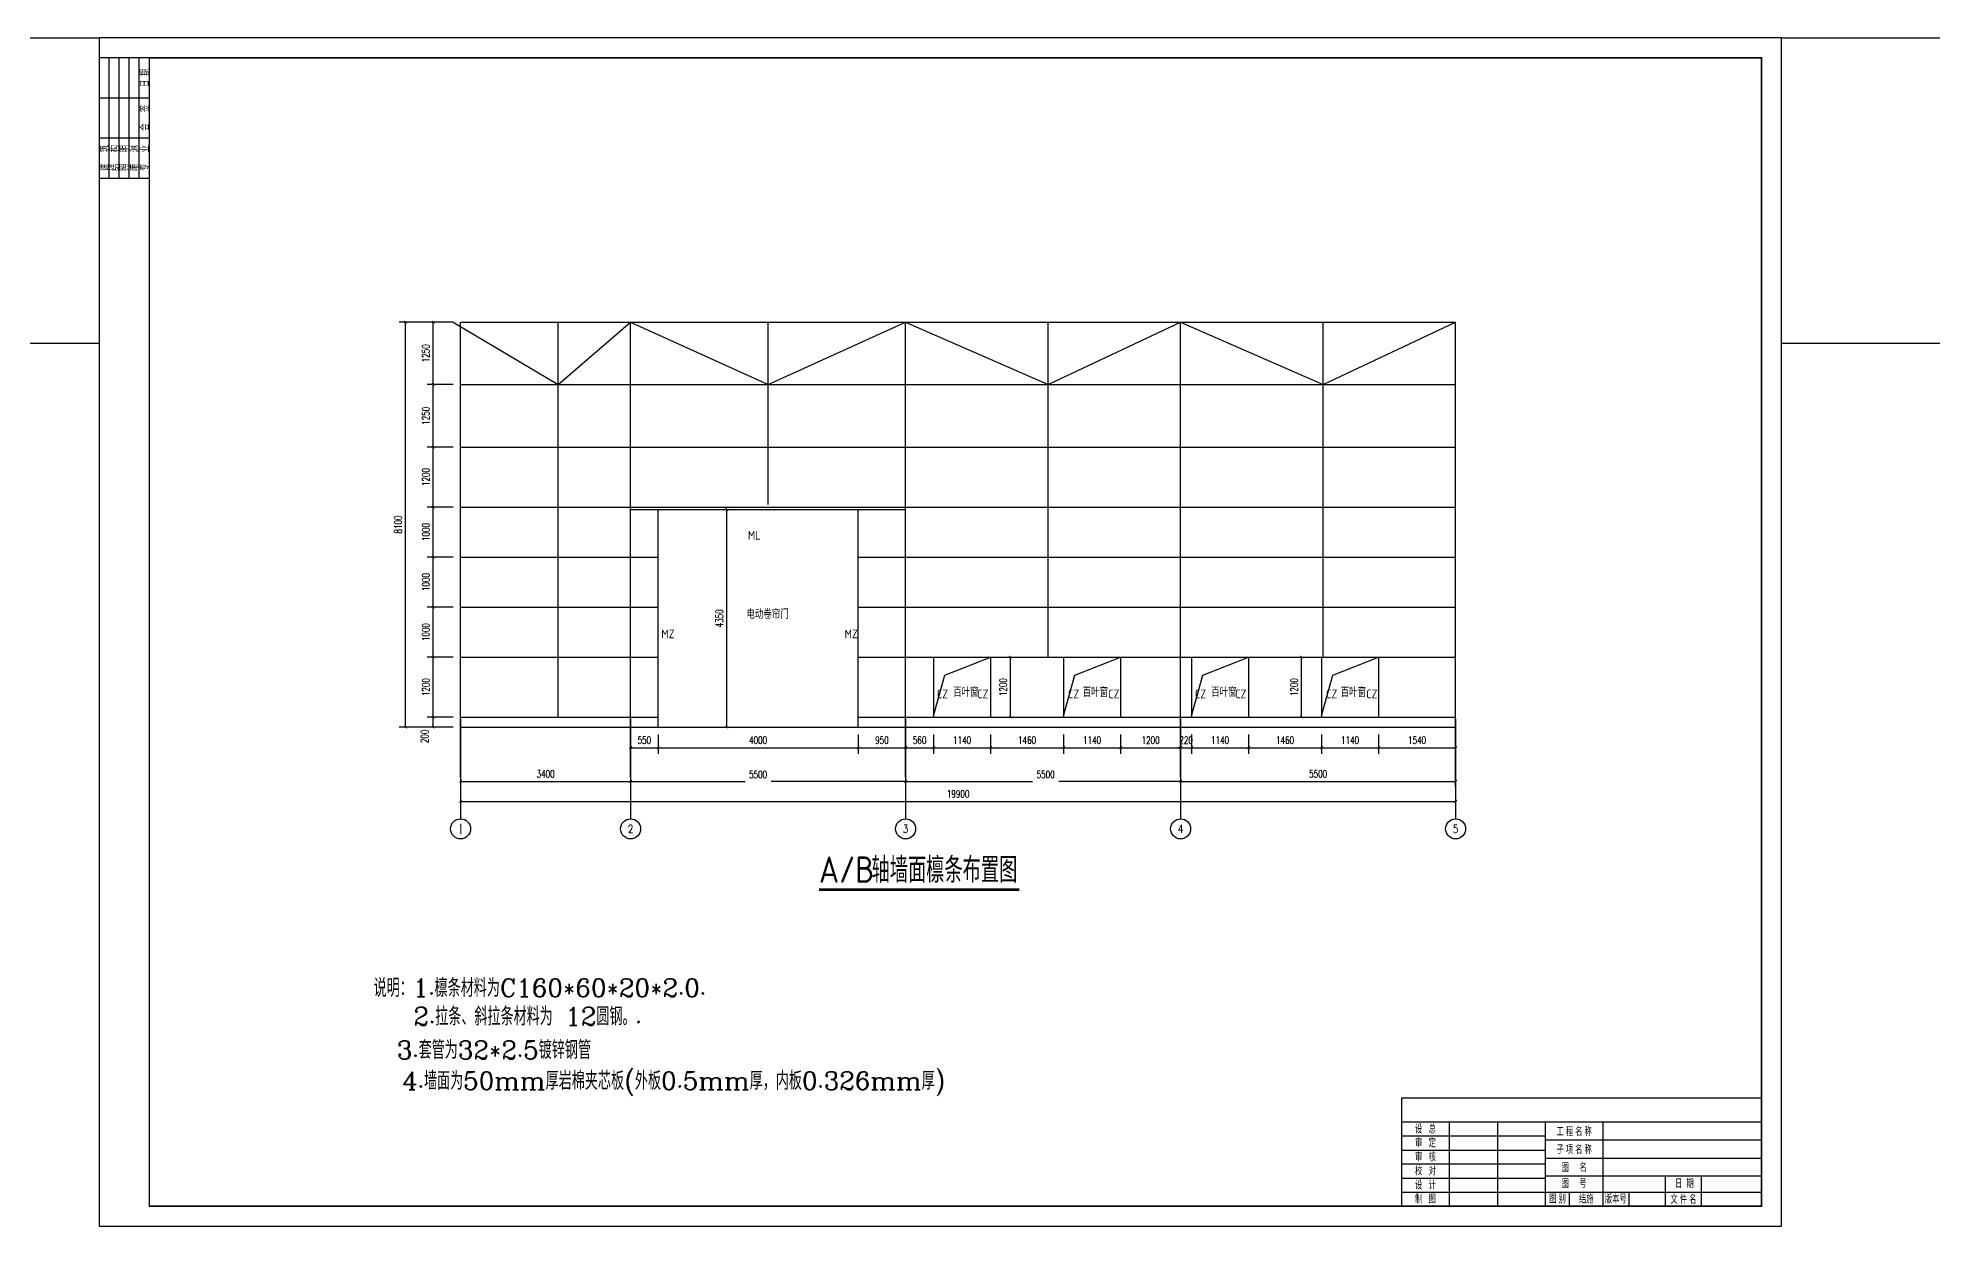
# Model space of a CAD drawing. Extents: x 1129386 to 1651949, y 463500 to 493200.
# Drawn here: x 1576186 to 1614068, y 469440 to 493200 of the extents above; entities that cross this region are included whole.
import ezdxf
from ezdxf.enums import TextEntityAlignment as Align

# ---------------------------------------------------------------- set-up
doc = ezdxf.new("R2010")
doc.units = 0
doc.header["$LTSCALE"] = 1000
doc.header["$MEASUREMENT"] = 0
for name, color, linetype in [('1', 7, 'Continuous'), ('8', 8, 'Continuous'), ('AXIS', 3, 'Continuous'), ('AXIS_TEXT', 7, 'Continuous'), ('DIM_SYMB', 3, 'Continuous'), ('DOTE', 1, 'Continuous'), ('PUB_DIM', 3, 'Continuous'), ('PUB_TEXT', 7, 'Continuous')]:
    doc.layers.add(name, color=color, linetype=linetype)
doc.styles.add('_TCH_AXIS', font='COMPLEX', dxfattribs={"bigfont": 'GBCBIG'})
doc.styles.add('_TCH_LABEL', font='COMPLEX', dxfattribs={"bigfont": 'GBCBIG'})
doc.styles.add('COMPLEX', font='COMPLEX')
doc.styles.add('DIM_FONT', font='SIMPLEX', dxfattribs={"width": 0.7, "bigfont": 'GBCBIG'})
doc.styles.add('HZ', font='tssdeng.shx', dxfattribs={"width": 0.7, "bigfont": 'tssdchn.shx'})
doc.styles.get("Standard").update_dxf_attribs({"font": 'gbenor.shx', "bigfont": 'gbcbig.shx'})
doc.styles.add('XKB', font='tjtxt.shx', dxfattribs={"width": 0.7, "bigfont": 'tssdchn.shx'})
doc.dimstyles.new('DIMN50', dxfattribs={"dimscale": 0.5, "dimtxt": 300, "dimasz": 100, "dimexe": 250, "dimexo": 300, "dimgap": 150, "dimtad": 1, "dimdec": 0, "dimzin": 0, "dimdsep": 46, "dimtxsty": 'DIM_FONT', "dimblk": 'ARCHTICK', "dimcen": 0.09, "dimclrt": 7, "dimazin": 2, "dimtfac": 1, "dimtdec": 0, "dimtix": 1, "dimtmove": 2, "dimatfit": 3, "dimldrblk": 'ARCHTICK', "dimfxl": 0, "dimtolj": 1, "dimtzin": 0, "dimarcsym": 0})

# ---------------------------------------------------------------- blocks, each defined once
blk = doc.blocks.new('_ArchTick')
at = {"color": 0, "linetype": 'ByBlock', "const_width": 0.4}
blk.add_lwpolyline([(-0.5, -0.5), (0.5, 0.5)], dxfattribs=at)
blk = doc.blocks.new('*D341')
at = {"layer": 'Defpoints', "color": 0}
for p in [(1600399, 480818), (1601459, 480818), (1600399, 479618)]:
    blk.add_point(p, dxfattribs=at)
at = {"layer": 'PUB_DIM', "color": 0, "lineweight": -2}
for p, q in [((1600549, 480818), (1601584, 480818)), ((1601459, 479618), (1601459, 480818)), ((1600549, 479618), (1601584, 479618))]:
    blk.add_line(p, q, dxfattribs=at)
at = {"layer": 'PUB_DIM', "color": 0, "lineweight": -2, "xscale": 50, "yscale": 50, "zscale": 50}
for p, rotation in [((1601459, 480818), 90), ((1601459, 479618), 270)]:
    blk.add_blockref('_ArchTick', p, dxfattribs=dict(at, rotation=rotation))
at = {"layer": 'PUB_DIM', "color": 7, "insert": (1601309, 480218), "char_height": 150, "attachment_point": 5, "rotation": 90, "style": 'DIM_FONT'}
blk.add_mtext('\\A1;1200', dxfattribs=at)
blk = doc.blocks.new('*D342')
at = {"layer": 'Defpoints', "color": 0}
for p in [(1595239, 480818), (1595639, 480818), (1595239, 479618)]:
    blk.add_point(p, dxfattribs=at)
at = {"layer": 'PUB_DIM', "color": 0, "lineweight": -2}
for p, q in [((1595389, 480818), (1595764, 480818)), ((1595639, 479618), (1595639, 480818)), ((1595389, 479618), (1595764, 479618))]:
    blk.add_line(p, q, dxfattribs=at)
at = {"layer": 'PUB_DIM', "color": 0, "lineweight": -2, "xscale": 50, "yscale": 50, "zscale": 50}
for p, rotation in [((1595639, 480818), 90), ((1595639, 479618), 270)]:
    blk.add_blockref('_ArchTick', p, dxfattribs=dict(at, rotation=rotation))
at = {"layer": 'PUB_DIM', "color": 7, "insert": (1595489, 480218), "char_height": 150, "attachment_point": 5, "rotation": 90, "style": 'DIM_FONT'}
blk.add_mtext('\\A1;1200', dxfattribs=at)
blk = doc.blocks.new('*D343')
at = {"layer": 'Defpoints', "color": 0}
for p in [(1588039, 479418), (1588589, 479418), (1588589, 479006)]:
    blk.add_point(p, dxfattribs=at)
at = {"layer": 'PUB_DIM', "color": 0, "lineweight": -2}
for p, q in [((1588039, 479268), (1588039, 478881)), ((1588589, 479268), (1588589, 478881)), ((1588039, 479006), (1588589, 479006))]:
    blk.add_line(p, q, dxfattribs=at)
at = {"layer": 'PUB_DIM', "color": 0, "lineweight": -2, "xscale": 50, "yscale": 50, "zscale": 50, "rotation": 180}
blk.add_blockref('_ArchTick', (1588039, 479006), dxfattribs=at)
at = {"layer": 'PUB_DIM', "color": 0, "lineweight": -2, "xscale": 50, "yscale": 50, "zscale": 50}
blk.add_blockref('_ArchTick', (1588589, 479006), dxfattribs=at)
at = {"layer": 'PUB_DIM', "color": 7, "insert": (1588314, 479156), "char_height": 150, "attachment_point": 5, "style": 'DIM_FONT'}
blk.add_mtext('\\A1;550', dxfattribs=at)
blk = doc.blocks.new('*D344')
at = {"layer": 'Defpoints', "color": 0}
for p in [(1588589, 479418), (1592589, 479418), (1592589, 479006)]:
    blk.add_point(p, dxfattribs=at)
at = {"layer": 'PUB_DIM', "color": 0, "lineweight": -2}
for p, q in [((1588589, 479268), (1588589, 478881)), ((1592589, 479268), (1592589, 478881)), ((1588589, 479006), (1592589, 479006))]:
    blk.add_line(p, q, dxfattribs=at)
at = {"layer": 'PUB_DIM', "color": 0, "lineweight": -2, "xscale": 50, "yscale": 50, "zscale": 50, "rotation": 180}
blk.add_blockref('_ArchTick', (1588589, 479006), dxfattribs=at)
at = {"layer": 'PUB_DIM', "color": 0, "lineweight": -2, "xscale": 50, "yscale": 50, "zscale": 50}
blk.add_blockref('_ArchTick', (1592589, 479006), dxfattribs=at)
at = {"layer": 'PUB_DIM', "color": 7, "insert": (1590589, 479156), "char_height": 150, "attachment_point": 5, "style": 'DIM_FONT'}
blk.add_mtext('\\A1;4000', dxfattribs=at)
blk = doc.blocks.new('*D345')
at = {"layer": 'Defpoints', "color": 0}
for p in [(1592589, 479418), (1593539, 479418), (1593539, 479006)]:
    blk.add_point(p, dxfattribs=at)
at = {"layer": 'PUB_DIM', "color": 0, "lineweight": -2}
for p, q in [((1592589, 479268), (1592589, 478881)), ((1593539, 479268), (1593539, 478881)), ((1592589, 479006), (1593539, 479006))]:
    blk.add_line(p, q, dxfattribs=at)
at = {"layer": 'PUB_DIM', "color": 0, "lineweight": -2, "xscale": 50, "yscale": 50, "zscale": 50, "rotation": 180}
blk.add_blockref('_ArchTick', (1592589, 479006), dxfattribs=at)
at = {"layer": 'PUB_DIM', "color": 0, "lineweight": -2, "xscale": 50, "yscale": 50, "zscale": 50}
blk.add_blockref('_ArchTick', (1593539, 479006), dxfattribs=at)
at = {"layer": 'PUB_DIM', "color": 7, "insert": (1593064, 479156), "char_height": 150, "attachment_point": 5, "style": 'DIM_FONT'}
blk.add_mtext('\\A1;950', dxfattribs=at)
blk = doc.blocks.new('*D346')
at = {"layer": 'Defpoints', "color": 0}
for p in [(1593539, 479418), (1594099, 479418), (1594099, 479006)]:
    blk.add_point(p, dxfattribs=at)
at = {"layer": 'PUB_DIM', "color": 0, "lineweight": -2}
for p, q in [((1593539, 479268), (1593539, 478881)), ((1594099, 479268), (1594099, 478881)), ((1593539, 479006), (1594099, 479006))]:
    blk.add_line(p, q, dxfattribs=at)
at = {"layer": 'PUB_DIM', "color": 0, "lineweight": -2, "xscale": 50, "yscale": 50, "zscale": 50, "rotation": 180}
blk.add_blockref('_ArchTick', (1593539, 479006), dxfattribs=at)
at = {"layer": 'PUB_DIM', "color": 0, "lineweight": -2, "xscale": 50, "yscale": 50, "zscale": 50}
blk.add_blockref('_ArchTick', (1594099, 479006), dxfattribs=at)
at = {"layer": 'PUB_DIM', "color": 7, "insert": (1593819, 479156), "char_height": 150, "attachment_point": 5, "style": 'DIM_FONT'}
blk.add_mtext('\\A1;560', dxfattribs=at)
blk = doc.blocks.new('*D347')
at = {"layer": 'Defpoints', "color": 0}
for p in [(1594099, 479418), (1595239, 479418), (1595239, 479006)]:
    blk.add_point(p, dxfattribs=at)
at = {"layer": 'PUB_DIM', "color": 0, "lineweight": -2}
for p, q in [((1594099, 479268), (1594099, 478881)), ((1595239, 479268), (1595239, 478881)), ((1594099, 479006), (1595239, 479006))]:
    blk.add_line(p, q, dxfattribs=at)
at = {"layer": 'PUB_DIM', "color": 0, "lineweight": -2, "xscale": 50, "yscale": 50, "zscale": 50, "rotation": 180}
blk.add_blockref('_ArchTick', (1594099, 479006), dxfattribs=at)
at = {"layer": 'PUB_DIM', "color": 0, "lineweight": -2, "xscale": 50, "yscale": 50, "zscale": 50}
blk.add_blockref('_ArchTick', (1595239, 479006), dxfattribs=at)
at = {"layer": 'PUB_DIM', "color": 7, "insert": (1594669, 479156), "char_height": 150, "attachment_point": 5, "style": 'DIM_FONT'}
blk.add_mtext('\\A1;1140', dxfattribs=at)
blk = doc.blocks.new('*D348')
at = {"layer": 'Defpoints', "color": 0}
for p in [(1595239, 479418), (1596699, 479418), (1596699, 479006)]:
    blk.add_point(p, dxfattribs=at)
at = {"layer": 'PUB_DIM', "color": 0, "lineweight": -2}
for p, q in [((1595239, 479268), (1595239, 478881)), ((1596699, 479268), (1596699, 478881)), ((1595239, 479006), (1596699, 479006))]:
    blk.add_line(p, q, dxfattribs=at)
at = {"layer": 'PUB_DIM', "color": 0, "lineweight": -2, "xscale": 50, "yscale": 50, "zscale": 50, "rotation": 180}
blk.add_blockref('_ArchTick', (1595239, 479006), dxfattribs=at)
at = {"layer": 'PUB_DIM', "color": 0, "lineweight": -2, "xscale": 50, "yscale": 50, "zscale": 50}
blk.add_blockref('_ArchTick', (1596699, 479006), dxfattribs=at)
at = {"layer": 'PUB_DIM', "color": 7, "insert": (1595969, 479156), "char_height": 150, "attachment_point": 5, "style": 'DIM_FONT'}
blk.add_mtext('\\A1;1460', dxfattribs=at)
blk = doc.blocks.new('*D349')
at = {"layer": 'Defpoints', "color": 0}
for p in [(1596699, 479418), (1597839, 479418), (1597839, 479006)]:
    blk.add_point(p, dxfattribs=at)
at = {"layer": 'PUB_DIM', "color": 0, "lineweight": -2}
for p, q in [((1596699, 479268), (1596699, 478881)), ((1597839, 479268), (1597839, 478881)), ((1596699, 479006), (1597839, 479006))]:
    blk.add_line(p, q, dxfattribs=at)
at = {"layer": 'PUB_DIM', "color": 0, "lineweight": -2, "xscale": 50, "yscale": 50, "zscale": 50, "rotation": 180}
blk.add_blockref('_ArchTick', (1596699, 479006), dxfattribs=at)
at = {"layer": 'PUB_DIM', "color": 0, "lineweight": -2, "xscale": 50, "yscale": 50, "zscale": 50}
blk.add_blockref('_ArchTick', (1597839, 479006), dxfattribs=at)
at = {"layer": 'PUB_DIM', "color": 7, "insert": (1597269, 479156), "char_height": 150, "attachment_point": 5, "style": 'DIM_FONT'}
blk.add_mtext('\\A1;1140', dxfattribs=at)
blk = doc.blocks.new('*D350')
at = {"layer": 'Defpoints', "color": 0}
for p in [(1597839, 479418), (1599039, 479418), (1599039, 479006)]:
    blk.add_point(p, dxfattribs=at)
at = {"layer": 'PUB_DIM', "color": 0, "lineweight": -2}
for p, q in [((1597839, 479268), (1597839, 478881)), ((1599039, 479268), (1599039, 478881)), ((1597839, 479006), (1599039, 479006))]:
    blk.add_line(p, q, dxfattribs=at)
at = {"layer": 'PUB_DIM', "color": 0, "lineweight": -2, "xscale": 50, "yscale": 50, "zscale": 50, "rotation": 180}
blk.add_blockref('_ArchTick', (1597839, 479006), dxfattribs=at)
at = {"layer": 'PUB_DIM', "color": 0, "lineweight": -2, "xscale": 50, "yscale": 50, "zscale": 50}
blk.add_blockref('_ArchTick', (1599039, 479006), dxfattribs=at)
at = {"layer": 'PUB_DIM', "color": 7, "insert": (1598439, 479156), "char_height": 150, "attachment_point": 5, "style": 'DIM_FONT'}
blk.add_mtext('\\A1;1200', dxfattribs=at)
blk = doc.blocks.new('*D351')
at = {"layer": 'Defpoints', "color": 0}
for p in [(1599039, 479418), (1599259, 479418), (1599259, 479006)]:
    blk.add_point(p, dxfattribs=at)
at = {"layer": 'PUB_DIM', "color": 0, "lineweight": -2}
for p, q in [((1599039, 479268), (1599039, 478881)), ((1599259, 479268), (1599259, 478881)), ((1599039, 479006), (1598989, 479006)), ((1599039, 479006), (1599259, 479006)), ((1599259, 479006), (1599309, 479006))]:
    blk.add_line(p, q, dxfattribs=at)
at = {"layer": 'PUB_DIM', "color": 0, "lineweight": -2, "xscale": 50, "yscale": 50, "zscale": 50}
blk.add_blockref('_ArchTick', (1599039, 479006), dxfattribs=at)
at = {"layer": 'PUB_DIM', "color": 0, "lineweight": -2, "xscale": 50, "yscale": 50, "zscale": 50, "rotation": 180}
blk.add_blockref('_ArchTick', (1599259, 479006), dxfattribs=at)
at = {"layer": 'PUB_DIM', "color": 7, "insert": (1599149, 479156), "char_height": 150, "attachment_point": 5, "style": 'DIM_FONT'}
blk.add_mtext('\\A1;220', dxfattribs=at)
blk = doc.blocks.new('*D352')
at = {"layer": 'Defpoints', "color": 0}
for p in [(1599259, 479418), (1600399, 479418), (1600399, 479006)]:
    blk.add_point(p, dxfattribs=at)
at = {"layer": 'PUB_DIM', "color": 0, "lineweight": -2}
for p, q in [((1599259, 479268), (1599259, 478881)), ((1600399, 479268), (1600399, 478881)), ((1599259, 479006), (1600399, 479006))]:
    blk.add_line(p, q, dxfattribs=at)
at = {"layer": 'PUB_DIM', "color": 0, "lineweight": -2, "xscale": 50, "yscale": 50, "zscale": 50, "rotation": 180}
blk.add_blockref('_ArchTick', (1599259, 479006), dxfattribs=at)
at = {"layer": 'PUB_DIM', "color": 0, "lineweight": -2, "xscale": 50, "yscale": 50, "zscale": 50}
blk.add_blockref('_ArchTick', (1600399, 479006), dxfattribs=at)
at = {"layer": 'PUB_DIM', "color": 7, "insert": (1599829, 479156), "char_height": 150, "attachment_point": 5, "style": 'DIM_FONT'}
blk.add_mtext('\\A1;1140', dxfattribs=at)
blk = doc.blocks.new('*D353')
at = {"layer": 'Defpoints', "color": 0}
for p in [(1600399, 479418), (1601859, 479418), (1601859, 479006)]:
    blk.add_point(p, dxfattribs=at)
at = {"layer": 'PUB_DIM', "color": 0, "lineweight": -2}
for p, q in [((1600399, 479268), (1600399, 478881)), ((1601859, 479268), (1601859, 478881)), ((1600399, 479006), (1601859, 479006))]:
    blk.add_line(p, q, dxfattribs=at)
at = {"layer": 'PUB_DIM', "color": 0, "lineweight": -2, "xscale": 50, "yscale": 50, "zscale": 50, "rotation": 180}
blk.add_blockref('_ArchTick', (1600399, 479006), dxfattribs=at)
at = {"layer": 'PUB_DIM', "color": 0, "lineweight": -2, "xscale": 50, "yscale": 50, "zscale": 50}
blk.add_blockref('_ArchTick', (1601859, 479006), dxfattribs=at)
at = {"layer": 'PUB_DIM', "color": 7, "insert": (1601129, 479156), "char_height": 150, "attachment_point": 5, "style": 'DIM_FONT'}
blk.add_mtext('\\A1;1460', dxfattribs=at)
blk = doc.blocks.new('*D354')
at = {"layer": 'Defpoints', "color": 0}
for p in [(1601859, 479418), (1602999, 479418), (1602999, 479006)]:
    blk.add_point(p, dxfattribs=at)
at = {"layer": 'PUB_DIM', "color": 0, "lineweight": -2}
for p, q in [((1601859, 479268), (1601859, 478881)), ((1602999, 479268), (1602999, 478881)), ((1601859, 479006), (1602999, 479006))]:
    blk.add_line(p, q, dxfattribs=at)
at = {"layer": 'PUB_DIM', "color": 0, "lineweight": -2, "xscale": 50, "yscale": 50, "zscale": 50, "rotation": 180}
blk.add_blockref('_ArchTick', (1601859, 479006), dxfattribs=at)
at = {"layer": 'PUB_DIM', "color": 0, "lineweight": -2, "xscale": 50, "yscale": 50, "zscale": 50}
blk.add_blockref('_ArchTick', (1602999, 479006), dxfattribs=at)
at = {"layer": 'PUB_DIM', "color": 7, "insert": (1602429, 479156), "char_height": 150, "attachment_point": 5, "style": 'DIM_FONT'}
blk.add_mtext('\\A1;1140', dxfattribs=at)
blk = doc.blocks.new('*D355')
at = {"layer": 'Defpoints', "color": 0}
for p in [(1602999, 479418), (1604539, 479418), (1604539, 479006)]:
    blk.add_point(p, dxfattribs=at)
at = {"layer": 'PUB_DIM', "color": 0, "lineweight": -2}
for p, q in [((1602999, 479268), (1602999, 478881)), ((1604539, 479268), (1604539, 478881)), ((1602999, 479006), (1604539, 479006))]:
    blk.add_line(p, q, dxfattribs=at)
at = {"layer": 'PUB_DIM', "color": 0, "lineweight": -2, "xscale": 50, "yscale": 50, "zscale": 50, "rotation": 180}
blk.add_blockref('_ArchTick', (1602999, 479006), dxfattribs=at)
at = {"layer": 'PUB_DIM', "color": 0, "lineweight": -2, "xscale": 50, "yscale": 50, "zscale": 50}
blk.add_blockref('_ArchTick', (1604539, 479006), dxfattribs=at)
at = {"layer": 'PUB_DIM', "color": 7, "insert": (1603769, 479156), "char_height": 150, "attachment_point": 5, "style": 'DIM_FONT'}
blk.add_mtext('\\A1;1540', dxfattribs=at)
blk = doc.blocks.new('*D356')
at = {"layer": 'Defpoints', "color": 0}
for p in [(1588589, 483768), (1589965, 483768), (1588589, 479418)]:
    blk.add_point(p, dxfattribs=at)
at = {"layer": 'PUB_DIM', "color": 0, "lineweight": -2}
for p, q in [((1588739, 483768), (1590090, 483768)), ((1589965, 479418), (1589965, 483768)), ((1588739, 479418), (1590090, 479418))]:
    blk.add_line(p, q, dxfattribs=at)
at = {"layer": 'PUB_DIM', "color": 0, "lineweight": -2, "xscale": 50, "yscale": 50, "zscale": 50}
for p, rotation in [((1589965, 483768), 90), ((1589965, 479418), 270)]:
    blk.add_blockref('_ArchTick', p, dxfattribs=dict(at, rotation=rotation))
at = {"layer": 'PUB_DIM', "color": 7, "insert": (1589815, 481593), "char_height": 150, "attachment_point": 5, "rotation": 90, "style": 'DIM_FONT'}
blk.add_mtext('\\A1;4350', dxfattribs=at)
blk = doc.blocks.new('*D357')
at = {"layer": 'Defpoints', "color": 0}
for p in [(1583538, 487518), (1584639, 487518), (1584639, 479418)]:
    blk.add_point(p, dxfattribs=at)
at = {"layer": 'PUB_DIM', "color": 0, "lineweight": -2}
for p, q in [((1584489, 487518), (1583413, 487518)), ((1583538, 479418), (1583538, 487518)), ((1584489, 479418), (1583413, 479418))]:
    blk.add_line(p, q, dxfattribs=at)
at = {"layer": 'PUB_DIM', "color": 0, "lineweight": -2, "xscale": 50, "yscale": 50, "zscale": 50}
for p, rotation in [((1583538, 487518), 90), ((1583538, 479418), 270)]:
    blk.add_blockref('_ArchTick', p, dxfattribs=dict(at, rotation=rotation))
at = {"layer": 'PUB_DIM', "color": 7, "insert": (1583388, 483468), "char_height": 150, "attachment_point": 5, "rotation": 90, "style": 'DIM_FONT'}
blk.add_mtext('\\A1;8100', dxfattribs=at)
blk = doc.blocks.new('*D358')
at = {"layer": 'Defpoints', "color": 0}
for p in [(1584093, 479618), (1584639, 479618), (1584639, 479418)]:
    blk.add_point(p, dxfattribs=at)
at = {"layer": 'PUB_DIM', "color": 0, "lineweight": -2}
for p, q in [((1584489, 479618), (1583968, 479618)), ((1584093, 479418), (1584093, 479618)), ((1584489, 479418), (1583968, 479418))]:
    blk.add_line(p, q, dxfattribs=at)
at = {"layer": 'PUB_DIM', "color": 0, "lineweight": -2, "xscale": 50, "yscale": 50, "zscale": 50}
for p, rotation in [((1584093, 479618), 90), ((1584093, 479418), 270)]:
    blk.add_blockref('_ArchTick', p, dxfattribs=dict(at, rotation=rotation))
at = {"layer": 'PUB_DIM', "color": 7, "insert": (1583920, 479233), "char_height": 150, "attachment_point": 5, "rotation": 90, "style": 'DIM_FONT'}
blk.add_mtext('\\A1;200', dxfattribs=at)
blk = doc.blocks.new('*D359')
at = {"layer": 'Defpoints', "color": 0}
for p in [(1584093, 480818), (1584639, 480818), (1584639, 479618)]:
    blk.add_point(p, dxfattribs=at)
at = {"layer": 'PUB_DIM', "color": 0, "lineweight": -2}
for p, q in [((1584489, 480818), (1583968, 480818)), ((1584093, 479618), (1584093, 480818)), ((1584489, 479618), (1583968, 479618))]:
    blk.add_line(p, q, dxfattribs=at)
at = {"layer": 'PUB_DIM', "color": 0, "lineweight": -2, "xscale": 50, "yscale": 50, "zscale": 50}
for p, rotation in [((1584093, 480818), 90), ((1584093, 479618), 270)]:
    blk.add_blockref('_ArchTick', p, dxfattribs=dict(at, rotation=rotation))
at = {"layer": 'PUB_DIM', "color": 7, "insert": (1583943, 480218), "char_height": 150, "attachment_point": 5, "rotation": 90, "style": 'DIM_FONT'}
blk.add_mtext('\\A1;1200', dxfattribs=at)
blk = doc.blocks.new('*D360')
at = {"layer": 'Defpoints', "color": 0}
for p in [(1584093, 481818), (1584639, 481818), (1584639, 480818)]:
    blk.add_point(p, dxfattribs=at)
at = {"layer": 'PUB_DIM', "color": 0, "lineweight": -2}
for p, q in [((1584489, 481818), (1583968, 481818)), ((1584093, 480818), (1584093, 481818)), ((1584489, 480818), (1583968, 480818))]:
    blk.add_line(p, q, dxfattribs=at)
at = {"layer": 'PUB_DIM', "color": 0, "lineweight": -2, "xscale": 50, "yscale": 50, "zscale": 50}
for p, rotation in [((1584093, 481818), 90), ((1584093, 480818), 270)]:
    blk.add_blockref('_ArchTick', p, dxfattribs=dict(at, rotation=rotation))
at = {"layer": 'PUB_DIM', "color": 7, "insert": (1583943, 481318), "char_height": 150, "attachment_point": 5, "rotation": 90, "style": 'DIM_FONT'}
blk.add_mtext('\\A1;1000', dxfattribs=at)
blk = doc.blocks.new('*D361')
at = {"layer": 'Defpoints', "color": 0}
for p in [(1584093, 482818), (1584639, 482818), (1584639, 481818)]:
    blk.add_point(p, dxfattribs=at)
at = {"layer": 'PUB_DIM', "color": 0, "lineweight": -2}
for p, q in [((1584489, 482818), (1583968, 482818)), ((1584093, 481818), (1584093, 482818)), ((1584489, 481818), (1583968, 481818))]:
    blk.add_line(p, q, dxfattribs=at)
at = {"layer": 'PUB_DIM', "color": 0, "lineweight": -2, "xscale": 50, "yscale": 50, "zscale": 50}
for p, rotation in [((1584093, 482818), 90), ((1584093, 481818), 270)]:
    blk.add_blockref('_ArchTick', p, dxfattribs=dict(at, rotation=rotation))
at = {"layer": 'PUB_DIM', "color": 7, "insert": (1583943, 482318), "char_height": 150, "attachment_point": 5, "rotation": 90, "style": 'DIM_FONT'}
blk.add_mtext('\\A1;1000', dxfattribs=at)
blk = doc.blocks.new('*D362')
at = {"layer": 'Defpoints', "color": 0}
for p in [(1584093, 483818), (1584639, 483818), (1584639, 482818)]:
    blk.add_point(p, dxfattribs=at)
at = {"layer": 'PUB_DIM', "color": 0, "lineweight": -2}
for p, q in [((1584489, 483818), (1583968, 483818)), ((1584093, 482818), (1584093, 483818)), ((1584489, 482818), (1583968, 482818))]:
    blk.add_line(p, q, dxfattribs=at)
at = {"layer": 'PUB_DIM', "color": 0, "lineweight": -2, "xscale": 50, "yscale": 50, "zscale": 50}
for p, rotation in [((1584093, 483818), 90), ((1584093, 482818), 270)]:
    blk.add_blockref('_ArchTick', p, dxfattribs=dict(at, rotation=rotation))
at = {"layer": 'PUB_DIM', "color": 7, "insert": (1583943, 483318), "char_height": 150, "attachment_point": 5, "rotation": 90, "style": 'DIM_FONT'}
blk.add_mtext('\\A1;1000', dxfattribs=at)
blk = doc.blocks.new('*D363')
at = {"layer": 'Defpoints', "color": 0}
for p in [(1584093, 485018), (1584639, 485018), (1584639, 483818)]:
    blk.add_point(p, dxfattribs=at)
at = {"layer": 'PUB_DIM', "color": 0, "lineweight": -2}
for p, q in [((1584489, 485018), (1583968, 485018)), ((1584093, 483818), (1584093, 485018)), ((1584489, 483818), (1583968, 483818))]:
    blk.add_line(p, q, dxfattribs=at)
at = {"layer": 'PUB_DIM', "color": 0, "lineweight": -2, "xscale": 50, "yscale": 50, "zscale": 50}
for p, rotation in [((1584093, 485018), 90), ((1584093, 483818), 270)]:
    blk.add_blockref('_ArchTick', p, dxfattribs=dict(at, rotation=rotation))
at = {"layer": 'PUB_DIM', "color": 7, "insert": (1583943, 484418), "char_height": 150, "attachment_point": 5, "rotation": 90, "style": 'DIM_FONT'}
blk.add_mtext('\\A1;1200', dxfattribs=at)
blk = doc.blocks.new('*D364')
at = {"layer": 'Defpoints', "color": 0}
for p in [(1584093, 486268), (1584639, 486268), (1584639, 485018)]:
    blk.add_point(p, dxfattribs=at)
at = {"layer": 'PUB_DIM', "color": 0, "lineweight": -2}
for p, q in [((1584489, 486268), (1583968, 486268)), ((1584093, 485018), (1584093, 486268)), ((1584489, 485018), (1583968, 485018))]:
    blk.add_line(p, q, dxfattribs=at)
at = {"layer": 'PUB_DIM', "color": 0, "lineweight": -2, "xscale": 50, "yscale": 50, "zscale": 50}
for p, rotation in [((1584093, 486268), 90), ((1584093, 485018), 270)]:
    blk.add_blockref('_ArchTick', p, dxfattribs=dict(at, rotation=rotation))
at = {"layer": 'PUB_DIM', "color": 7, "insert": (1583943, 485643), "char_height": 150, "attachment_point": 5, "rotation": 90, "style": 'DIM_FONT'}
blk.add_mtext('\\A1;1250', dxfattribs=at)
blk = doc.blocks.new('*D365')
at = {"layer": 'Defpoints', "color": 0}
for p in [(1584093, 487518), (1584639, 487518), (1584639, 486268)]:
    blk.add_point(p, dxfattribs=at)
at = {"layer": 'PUB_DIM', "color": 0, "lineweight": -2}
for p, q in [((1584489, 487518), (1583968, 487518)), ((1584093, 486268), (1584093, 487518)), ((1584489, 486268), (1583968, 486268))]:
    blk.add_line(p, q, dxfattribs=at)
at = {"layer": 'PUB_DIM', "color": 0, "lineweight": -2, "xscale": 50, "yscale": 50, "zscale": 50}
for p, rotation in [((1584093, 487518), 90), ((1584093, 486268), 270)]:
    blk.add_blockref('_ArchTick', p, dxfattribs=dict(at, rotation=rotation))
at = {"layer": 'PUB_DIM', "color": 7, "insert": (1583943, 486893), "char_height": 150, "attachment_point": 5, "rotation": 90, "style": 'DIM_FONT'}
blk.add_mtext('\\A1;1250', dxfattribs=at)
blk = doc.blocks.new('*D366')
at = {"layer": 'AXIS', "color": 0, "lineweight": -2}
for p, q in [((1584639, 479433), (1584639, 478208)), ((1588039, 479433), (1588039, 478208)), ((1584639, 478333), (1588039, 478333))]:
    blk.add_line(p, q, dxfattribs=at)
at = {"layer": 'Defpoints', "color": 0}
for p in [(1584639, 479583), (1588039, 479583), (1588039, 478333)]:
    blk.add_point(p, dxfattribs=at)
at = {"layer": 'AXIS', "color": 0, "lineweight": -2, "xscale": 50, "yscale": 50, "zscale": 50, "rotation": 180}
blk.add_blockref('_ArchTick', (1584639, 478333), dxfattribs=at)
at = {"layer": 'AXIS', "color": 0, "lineweight": -2, "xscale": 50, "yscale": 50, "zscale": 50}
blk.add_blockref('_ArchTick', (1588039, 478333), dxfattribs=at)
at = {"layer": 'AXIS', "color": 7, "insert": (1586339, 478483), "char_height": 150, "attachment_point": 5, "style": 'DIM_FONT'}
blk.add_mtext('\\A1;3400', dxfattribs=at)
blk = doc.blocks.new('*D367')
at = {"layer": 'AXIS', "color": 0, "lineweight": -2}
for p, q in [((1588039, 479433), (1588039, 478208)), ((1593539, 479433), (1593539, 478208)), ((1588039, 478333), (1590329, 478333)), ((1593539, 478333), (1590849, 478333))]:
    blk.add_line(p, q, dxfattribs=at)
at = {"layer": 'Defpoints', "color": 0}
for p in [(1588039, 479583), (1593539, 479583), (1593539, 478333)]:
    blk.add_point(p, dxfattribs=at)
at = {"layer": 'AXIS', "color": 0, "lineweight": -2, "xscale": 50, "yscale": 50, "zscale": 50, "rotation": 180}
blk.add_blockref('_ArchTick', (1588039, 478333), dxfattribs=at)
at = {"layer": 'AXIS', "color": 0, "lineweight": -2, "xscale": 50, "yscale": 50, "zscale": 50}
blk.add_blockref('_ArchTick', (1593539, 478333), dxfattribs=at)
at = {"layer": 'AXIS', "color": 7, "insert": (1590589, 478471), "char_height": 150, "attachment_point": 5, "style": 'DIM_FONT'}
blk.add_mtext('\\A1;5500', dxfattribs=at)
blk = doc.blocks.new('*D368')
at = {"layer": 'AXIS', "color": 0, "lineweight": -2}
for p, q in [((1593539, 479433), (1593539, 478208)), ((1599039, 479433), (1599039, 478208)), ((1593539, 478333), (1596080, 478333)), ((1599039, 478333), (1596600, 478333))]:
    blk.add_line(p, q, dxfattribs=at)
at = {"layer": 'Defpoints', "color": 0}
for p in [(1593539, 479583), (1599039, 479583), (1599039, 478333)]:
    blk.add_point(p, dxfattribs=at)
at = {"layer": 'AXIS', "color": 0, "lineweight": -2, "xscale": 50, "yscale": 50, "zscale": 50, "rotation": 180}
blk.add_blockref('_ArchTick', (1593539, 478333), dxfattribs=at)
at = {"layer": 'AXIS', "color": 0, "lineweight": -2, "xscale": 50, "yscale": 50, "zscale": 50}
blk.add_blockref('_ArchTick', (1599039, 478333), dxfattribs=at)
at = {"layer": 'AXIS', "color": 7, "insert": (1596340, 478471), "char_height": 150, "attachment_point": 5, "style": 'DIM_FONT'}
blk.add_mtext('\\A1;5500', dxfattribs=at)
blk = doc.blocks.new('*D369')
at = {"layer": 'AXIS', "color": 0, "lineweight": -2}
for p, q in [((1599039, 479433), (1599039, 478208)), ((1604539, 479433), (1604539, 478208)), ((1599039, 478333), (1604539, 478333))]:
    blk.add_line(p, q, dxfattribs=at)
at = {"layer": 'Defpoints', "color": 0}
for p in [(1599039, 479583), (1604539, 479583), (1604539, 478333)]:
    blk.add_point(p, dxfattribs=at)
at = {"layer": 'AXIS', "color": 0, "lineweight": -2, "xscale": 50, "yscale": 50, "zscale": 50, "rotation": 180}
blk.add_blockref('_ArchTick', (1599039, 478333), dxfattribs=at)
at = {"layer": 'AXIS', "color": 0, "lineweight": -2, "xscale": 50, "yscale": 50, "zscale": 50}
blk.add_blockref('_ArchTick', (1604539, 478333), dxfattribs=at)
at = {"layer": 'AXIS', "color": 7, "insert": (1601789, 478483), "char_height": 150, "attachment_point": 5, "style": 'DIM_FONT'}
blk.add_mtext('\\A1;5500', dxfattribs=at)
blk = doc.blocks.new('*D370')
at = {"layer": 'AXIS', "color": 0, "lineweight": -2}
for p, q in [((1584639, 479433), (1584639, 477808)), ((1604539, 479433), (1604539, 477808)), ((1584639, 477933), (1604539, 477933))]:
    blk.add_line(p, q, dxfattribs=at)
at = {"layer": 'Defpoints', "color": 0}
for p in [(1584639, 479583), (1604539, 479583), (1604539, 477933)]:
    blk.add_point(p, dxfattribs=at)
at = {"layer": 'AXIS', "color": 0, "lineweight": -2, "xscale": 50, "yscale": 50, "zscale": 50, "rotation": 180}
blk.add_blockref('_ArchTick', (1584639, 477933), dxfattribs=at)
at = {"layer": 'AXIS', "color": 0, "lineweight": -2, "xscale": 50, "yscale": 50, "zscale": 50}
blk.add_blockref('_ArchTick', (1604539, 477933), dxfattribs=at)
at = {"layer": 'AXIS', "color": 7, "insert": (1594589, 478083), "char_height": 150, "attachment_point": 5, "style": 'DIM_FONT'}
blk.add_mtext('\\A1;19900', dxfattribs=at)
blk = doc.blocks.new('_AXISO')
blk.add_circle((0, 0), 0.5)
at = {"layer": 'AXIS_TEXT', "style": 'COMPLEX', "width": 1.041667}
blk.add_attdef('A', text='', height=0.56, dxfattribs=at).set_placement((-0.25, -0.28), (0.25, -0.28), align=Align.FIT)

msp = doc.modelspace()

# ---------------------------------------------------------------- linework, layer by layer
for p, q in [((1577414.6, 490396.2), (1578414.6, 490396.2)), ((1586589.3, 479617.8), (1586589.3, 487517.8)), ((1590789.3, 483867.8), (1590789.3, 487517.8)), ((1596389.3, 483817.8), (1596389.3, 487517.8)), ((1601889.3, 483817.8), (1601889.3, 487517.8)), ((1588589.3, 479417.8), (1588589.3, 483767.8)), ((1592589.3, 479417.8), (1592589.3, 483767.8)), ((1596389.3, 480817.8), (1596389.3, 483817.8)), ((1601889.3, 480817.8), (1601889.3, 483817.8)), ((1594099.3, 480817.8), (1594099.3, 479617.8)), ((1595239.3, 480817.8), (1595239.3, 479617.8)), ((1596699.3, 480817.8), (1596699.3, 479617.8)), ((1597839.3, 480817.8), (1597839.3, 479617.8)), ((1599259.3, 480817.8), (1599259.3, 479617.8)), ((1600399.3, 480817.8), (1600399.3, 479617.8)), ((1601859.3, 480817.8), (1601859.3, 479617.8)), ((1602999.3, 480817.8), (1602999.3, 479617.8))]:
    msp.add_line(p, q)
for points in [[(1584489.3, 487517.8), (1586589.3, 486267.8), (1588039.3, 487517.8), (1590789.3, 486267.8), (1593539.3, 487517.8), (1596389.3, 486267.8), (1599039.3, 487517.8), (1601889.3, 486267.8), (1604539.3, 487517.8)], [(1594099.3, 479642.8), (1594323.7, 480458.7), (1595239.3, 480817.8)], [(1596699.3, 479642.8), (1596923.7, 480458.7), (1597839.3, 480817.8)], [(1599259.3, 479642.8), (1599483.7, 480458.7), (1600399.3, 480817.8)], [(1601859.3, 479642.8), (1602083.7, 480458.7), (1602999.3, 480817.8)]]:
    msp.add_lwpolyline(points)
at = {"layer": '1', "ltscale": 8}
for p, q in [((1578414.6, 492800), (1577414.6, 492800)), ((1577608.2, 490396.2), (1577608.2, 492800)), ((1577814.6, 490396.2), (1577814.6, 492800)), ((1578014.6, 490396.2), (1578014.6, 492800)), ((1578214.6, 490396.2), (1578214.6, 492800)), ((1577414.6, 492001.8), (1578414.6, 492001.8)), ((1577414.6, 491200), (1578414.6, 491200))]:
    msp.add_line(p, q, dxfattribs=at)
at = {"layer": '1', "color": 8}
for points in [[(1570159.8, 493200), (1577414.6, 493200), (1577414.6, 487087.1), (1570159.8, 487087.1)], [(1611054.6, 493200), (1618309.4, 493200), (1618309.4, 487087.1), (1611054.6, 487087.1)]]:
    msp.add_lwpolyline(points, close=True, dxfattribs=at)
at = {"layer": '1', "ltscale": 0.5}
msp.add_lwpolyline([(1577414.6, 469440.1), (1611054.6, 469440.1), (1611054.6, 493200), (1577414.6, 493200)], close=True, dxfattribs=at)
at = {"layer": '1'}
for points in [[(1610654.6, 471520.1), (1603454.6, 471520.1)], [(1604414.6, 469840.1), (1604414.6, 471520.1)], [(1605374.6, 471520.1), (1605374.6, 469840.1)], [(1606334.6, 469840.1), (1606334.6, 471520.1)], [(1607483.6, 471520.1), (1607483.6, 469840.1)], [(1606334.6, 471240.1), (1603454.6, 471240.1)], [(1603454.6, 470960.1), (1606334.6, 470960.1)], [(1610654.6, 471160.1), (1606334.6, 471160.1)], [(1606334.6, 470680.1), (1603454.6, 470680.1)], [(1606334.6, 470800.1), (1610654.6, 470800.1)], [(1603454.6, 470400.1), (1606334.6, 470400.1)], [(1603454.6, 470120.1), (1610654.6, 470120.1)], [(1610654.6, 470440.1), (1606334.6, 470440.1)], [(1606817.1, 469840.1), (1606817.1, 470120.1)], [(1608000.6, 470120.1), (1608000.6, 469840.1)], [(1608734.6, 469840.1), (1608734.6, 470440.1)], [(1609454.6, 470120.1), (1609454.6, 470440.1)], [(1609454.6, 469840.1), (1609454.6, 470163.9)]]:
    msp.add_lwpolyline(points, dxfattribs=at)
at = {"layer": '8', "ltscale": 0.5, "const_width": 32}
msp.add_lwpolyline([(1578414.6, 469840.1), (1610654.6, 469840.1), (1610654.6, 492800), (1578414.6, 492800)], close=True, dxfattribs=at)
at = {"layer": '8'}
msp.add_lwpolyline([(1610654.6, 472000.1), (1603454.6, 472000.1), (1603454.6, 469840.1)], dxfattribs=at)
at = {"layer": 'AXIS'}
for p, q in [((1584639.3, 479583.3), (1584639.3, 477583.3)), ((1588039.3, 479583.3), (1588039.3, 477583.3)), ((1593539.3, 479583.3), (1593539.3, 477583.3)), ((1599039.3, 479583.3), (1599039.3, 477583.3)), ((1604539.3, 479583.3), (1604539.3, 477583.3))]:
    msp.add_line(p, q, dxfattribs=at)
at = {"layer": 'DIM_SYMB', "const_width": 52.5}
msp.add_lwpolyline([(1591807.3, 476168.4), (1595816.3, 476168.4)], dxfattribs=at)
at = {"layer": 'DOTE'}
for p, q in [((1584639.3, 487517.8), (1604539.3, 487517.8)), ((1584639.3, 478417.8), (1584639.3, 487517.8)), ((1588039.3, 478417.8), (1588039.3, 487517.8)), ((1593539.3, 478417.8), (1593539.3, 487517.8)), ((1599039.3, 478417.8), (1599039.3, 487517.8)), ((1604539.3, 478217.8), (1604539.3, 487517.8)), ((1584639.3, 486267.8), (1604539.3, 486267.8)), ((1584639.3, 485017.8), (1604539.3, 485017.8)), ((1584639.3, 483817.8), (1604539.3, 483817.8)), ((1588039.3, 483767.8), (1593539.3, 483767.8)), ((1584639.3, 482817.8), (1588589.3, 482817.8)), ((1592589.3, 482817.8), (1604539.3, 482817.8)), ((1584639.3, 481817.8), (1588589.3, 481817.8)), ((1592589.3, 481817.8), (1604539.3, 481817.8)), ((1584639.3, 480817.8), (1588589.3, 480817.8)), ((1592589.3, 480817.8), (1604539.3, 480817.8)), ((1584639.3, 479617.8), (1588589.3, 479617.8)), ((1592589.3, 479617.8), (1604539.3, 479617.8)), ((1584639.3, 479417.8), (1604539.3, 479417.8))]:
    msp.add_line(p, q, dxfattribs=at)

# ---------------------------------------------------------------- block references
at = {"layer": 'AXIS'}
ref = msp.add_blockref('_AXISO', (1584639.3, 477383.3), dxfattribs=dict(at, xscale=400, yscale=400, zscale=400))
ref.add_attrib('A', '1', dxfattribs={"layer": 'AXIS_TEXT', "height": 208.1, "style": '_TCH_AXIS', "width": 0.555556}).set_placement((1584614.6, 477279.3), (1584664.1, 477279.3), align=Align.FIT)
ref = msp.add_blockref('_AXISO', (1588039.3, 477383.3), dxfattribs=dict(at, xscale=400, yscale=400, zscale=400))
ref.add_attrib('A', '2', dxfattribs={"layer": 'AXIS_TEXT', "height": 164.4, "style": '_TCH_AXIS'}).set_placement((1587984.5, 477301.1), (1588094.1, 477301.1), align=Align.FIT)
ref = msp.add_blockref('_AXISO', (1593539.3, 477383.3), dxfattribs=dict(at, xscale=400, yscale=400, zscale=400))
ref.add_attrib('A', '3', dxfattribs={"layer": 'AXIS_TEXT', "height": 164.4, "style": '_TCH_AXIS'}).set_placement((1593484.5, 477301.1), (1593594.1, 477301.1), align=Align.FIT)
ref = msp.add_blockref('_AXISO', (1599039.3, 477383.3), dxfattribs=dict(at, xscale=400, yscale=400, zscale=400))
ref.add_attrib('A', '4', dxfattribs={"layer": 'AXIS_TEXT', "height": 160.2, "style": '_TCH_AXIS', "width": 0.9375}).set_placement((1598982.1, 477303.2), (1599096.6, 477303.2), align=Align.FIT)
ref = msp.add_blockref('_AXISO', (1604539.3, 477383.3), dxfattribs=dict(at, xscale=400, yscale=400, zscale=400))
ref.add_attrib('A', '5', dxfattribs={"layer": 'AXIS_TEXT', "height": 164.4, "style": '_TCH_AXIS'}).set_placement((1604484.5, 477301.1), (1604594.1, 477301.1), align=Align.FIT)

# ---------------------------------------------------------------- texts
at = {"color": 4, "style": '_TCH_LABEL'}
for s, p in [('说明：1.檩条材料为C160*60*20*2.0.', (1582900.4, 474023.4)), ('2.拉条、斜拉条材料为 12圆钢。.', (1583696.4, 473452.6)), ('3.套管为32*2.5镀锌钢管', (1583364.8, 472781.6)), ('4.墙面为50mm厚岩棉夹芯板(外板0.5mm厚，内板0.326mm厚)', (1583472.6, 472164.9))]:
    msp.add_text(s, height=362.88, dxfattribs=at).set_placement(p)
at = {"layer": '1', "ltscale": 8, "style": 'HZ', "width": 0.7}
for s, height, p in [('日 期', 160, (1578314.6, 492400.9)), ('会   签', 160, (1578314.6, 491600.9)), ('建   筑', 154.88, (1577504.5, 490798.1)), ('结   构', 160, (1577714.6, 490798.1)), ('照   明', 160, (1577914.6, 490798.1)), ('喷   淋', 160, (1578114.6, 490798.1)), ('专   业', 160, (1578314.6, 490798.1))]:
    msp.add_text(s, height=height, rotation=90, dxfattribs=at).set_placement(p, align=Align.MIDDLE)
at = {"layer": '1', "style": 'XKB', "width": 0.7}
for s, p in [('设   总', (1603934.6, 471294.8)), ('工 程 名 称', (1606909.1, 471243.9)), ('审   定', (1603934.6, 471014.8)), ('审   核', (1603934.6, 470734.8)), ('子 项 名 称', (1606909.1, 470883.9)), ('校   对', (1603934.6, 470454.8)), ('图     名', (1606909.1, 470523.9)), ('设   计', (1603934.6, 470174.8)), ('图     号', (1606909.1, 470203.9)), ('日  期', (1609113.1, 470203.9)), ('制   图', (1603934.6, 469894.8)), ('图 别', (1606575.8, 469897.2)), ('结施', (1607150.4, 469897.2)), ('版本号', (1607742.1, 469896.2)), ('文 件 名', (1609094.6, 469887.4))]:
    msp.add_text(s, height=160, dxfattribs=at).set_placement(p, align=Align.CENTER)
at = {"layer": 'PUB_TEXT'}
for s, height, p in [('ML', 175, (1590386.7, 483166.5)), ('电动卷帘门', 168.79, (1590357.2, 481585.5)), ('MZ', 175, (1588654.4, 481193.7)), ('MZ', 175, (1592320.1, 481193.7)), ('CZ', 175, (1594165.6, 479993.7)), ('百叶窗', 168.79, (1594491.3, 480026.3)), ('CZ', 175, (1594970.1, 479993.7)), ('CZ', 175, (1596786.8, 479993.7)), ('百叶窗', 168.79, (1597079.5, 480023.1)), ('CZ', 175, (1597591.3, 479993.7)), ('CZ', 175, (1599325.6, 479993.7)), ('百叶窗', 168.79, (1599651.3, 480026.3)), ('CZ', 175, (1600130.1, 479993.7)), ('CZ', 175, (1601946.8, 479993.7)), ('百叶窗', 168.79, (1602239.5, 480023.1)), ('CZ', 175, (1602751.3, 479993.7)), ('A/B', 525, (1591807.3, 476306.9)), ('轴墙面檩条布置图', 506.38, (1592857.3, 476306.9))]:
    msp.add_text(s, height=height, dxfattribs=at).set_placement(p)

# ---------------------------------------------------------------- dimensions: what is measured, and where the dimension line sits
at = {"layer": 'AXIS'}
for p1, p2, distance, picture, middle in [((1584639.3, 479583.3), (1588039.3, 479583.3), -1250, '*D366', (1586339.3, 478483.3)), ((1584639.3, 479583.3), (1604539.3, 479583.3), -1650, '*D370', (1594589.3, 478083.3)), ((1599039.3, 479583.3), (1604539.3, 479583.3), -1250, '*D369', (1601789.3, 478483.3))]:
    dim = msp.add_aligned_dim(p1=p1, p2=p2, distance=distance, dimstyle='DIMN50', dxfattribs=at)
    dim.commit()
    dim.dimension.update_dxf_attribs({"geometry": picture, "text_midpoint": middle})
for base, p1, p2, picture, middle in [((1593539.3, 478333.3), (1588039.3, 479583.3), (1593539.3, 479583.3), '*D367', (1590589.3, 478470.8)), ((1599039.3, 478333.3), (1593539.3, 479583.3), (1599039.3, 479583.3), '*D368', (1596340.3, 478470.8))]:
    dim = msp.add_linear_dim(base=base, p1=p1, p2=p2, angle=0, dimstyle='DIMN50', dxfattribs=at)
    dim.commit()
    dim.dimension.update_dxf_attribs({"geometry": picture, "text_midpoint": middle, "dimtype": 161})
at = {"layer": 'PUB_DIM'}
for p1, p2, distance, picture, middle in [((1584639.3, 479417.8), (1584639.3, 487517.8), 1101.7, '*D357', (1583387.7, 483467.8)), ((1584639.3, 486267.8), (1584639.3, 487517.8), 546.8, '*D365', (1583942.6, 486892.8)), ((1584639.3, 485017.8), (1584639.3, 486267.8), 546.8, '*D364', (1583942.6, 485642.8)), ((1584639.3, 483817.8), (1584639.3, 485017.8), 546.8, '*D363', (1583942.6, 484417.8)), ((1584639.3, 482817.8), (1584639.3, 483817.8), 546.8, '*D362', (1583942.6, 483317.8)), ((1588589.3, 479417.8), (1588589.3, 483767.8), -1375.4, '*D356', (1589814.7, 481592.8)), ((1584639.3, 481817.8), (1584639.3, 482817.8), 546.8, '*D361', (1583942.6, 482317.8)), ((1584639.3, 480817.8), (1584639.3, 481817.8), 546.8, '*D360', (1583942.6, 481317.8)), ((1584639.3, 479617.8), (1584639.3, 480817.8), 546.8, '*D359', (1583942.6, 480217.8)), ((1595239.3, 479617.8), (1595239.3, 480817.8), -399.7, '*D342', (1595489, 480217.8)), ((1600399.3, 479617.8), (1600399.3, 480817.8), -1059.7, '*D341', (1601309, 480217.8)), ((1588039.3, 479417.8), (1588589.3, 479417.8), -412, '*D343', (1588314.3, 479155.8)), ((1588589.3, 479417.8), (1592589.3, 479417.8), -412, '*D344', (1590589.3, 479155.8)), ((1592589.3, 479417.8), (1593539.3, 479417.8), -412, '*D345', (1593064.3, 479155.8)), ((1593539.3, 479417.8), (1594099.3, 479417.8), -412, '*D346', (1593819.3, 479155.8)), ((1594099.3, 479417.8), (1595239.3, 479417.8), -412, '*D347', (1594669.3, 479155.8)), ((1595239.3, 479417.8), (1596699.3, 479417.8), -412, '*D348', (1595969.3, 479155.8)), ((1596699.3, 479417.8), (1597839.3, 479417.8), -412, '*D349', (1597269.3, 479155.8)), ((1597839.3, 479417.8), (1599039.3, 479417.8), -412, '*D350', (1598439.3, 479155.8)), ((1599039.3, 479417.8), (1599259.3, 479417.8), -412, '*D351', (1599149.3, 479155.8)), ((1599259.3, 479417.8), (1600399.3, 479417.8), -412, '*D352', (1599829.3, 479155.8)), ((1600399.3, 479417.8), (1601859.3, 479417.8), -412, '*D353', (1601129.3, 479155.8)), ((1601859.3, 479417.8), (1602999.3, 479417.8), -412, '*D354', (1602429.3, 479155.8)), ((1602999.3, 479417.8), (1604539.3, 479417.8), -412, '*D355', (1603769.3, 479155.8))]:
    dim = msp.add_aligned_dim(p1=p1, p2=p2, distance=distance, dimstyle='DIMN50', dxfattribs=at)
    dim.commit()
    dim.dimension.update_dxf_attribs({"geometry": picture, "text_midpoint": middle})
dim = msp.add_linear_dim(base=(1584092.6, 479617.8), p1=(1584639.3, 479417.8), p2=(1584639.3, 479617.8), angle=90, dimstyle='DIMN50', dxfattribs=at)
dim.commit()
dim.dimension.update_dxf_attribs({"geometry": '*D358', "text_midpoint": (1583920.1, 479232.8), "dimtype": 161})

doc.saveas('drawing.dxf')
